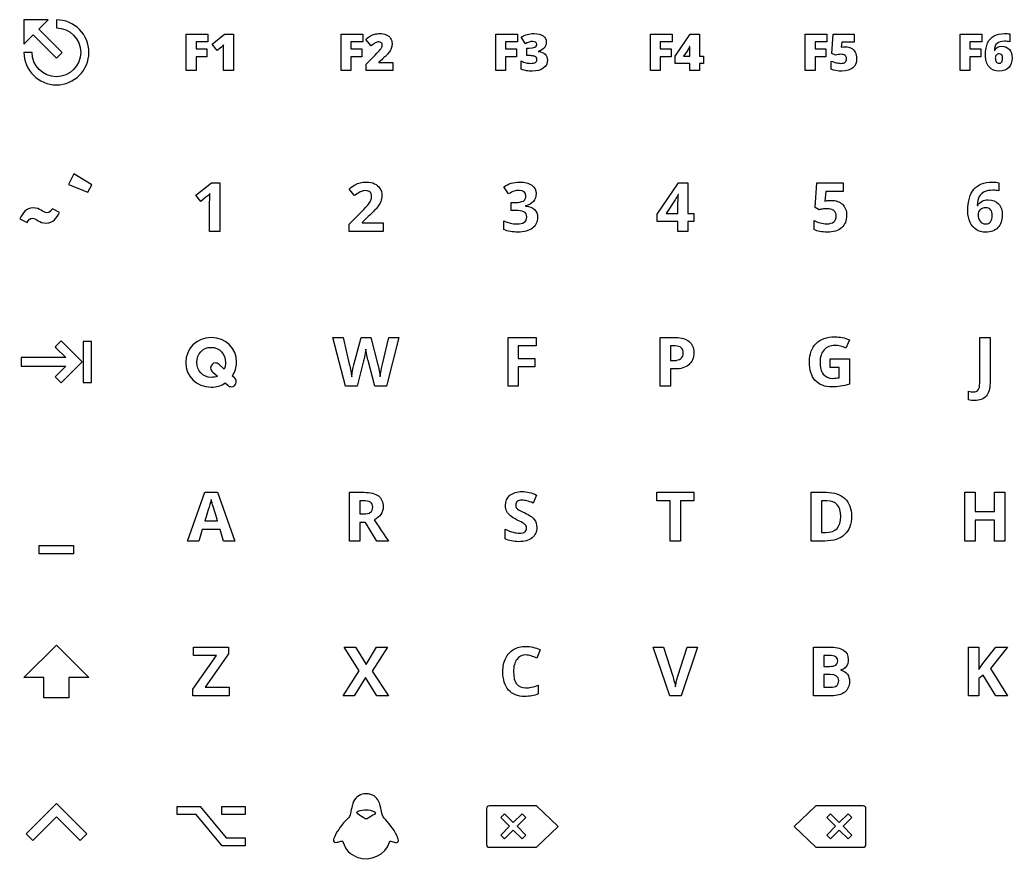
# Model space of a CAD drawing. Extents: x 5 to 280, y 5 to 108.
# Drawn here: x 4.6 to 126.8, y 4.7 to 108.3 of the extents above; entities that cross this region are included whole.
import ezdxf

# ---------------------------------------------------------------- set-up
doc = ezdxf.new("R2010")
doc.units = 0
doc.layers.add('Legends', color=7, linetype='CONTINUOUS')

msp = doc.modelspace()

# ---------------------------------------------------------------- linework, layer by layer
at = {"layer": 'Legends', "color": 7}
for points in [[(6.95351, 107.20351), (8.099999, 108.349999), (5.099999, 108.349999), (5.099999, 105.349999), (6.246488, 106.496488), (9.099999, 103.642888), (9.807111, 104.349999)], [(9.099999, 108.349999)], [(26.287823, 102.1), (25.09049, 102.1), (25.09049, 106.6), (27.749861, 106.6), (27.749861, 105.624282), (26.287823, 105.624282), (26.287823, 104.765527), (27.635976, 104.765527), (27.635976, 103.789809), (26.287823, 103.789809)], [(45.337825, 102.1), (44.140492, 102.1), (44.140492, 106.6), (46.799863, 106.6), (46.799863, 105.624282), (45.337825, 105.624282), (45.337825, 104.765527), (46.685978, 104.765527), (46.685978, 103.789809), (45.337825, 103.789809)], [(64.387825, 102.100001), (63.190492, 102.100001), (63.190492, 106.600002), (65.849863, 106.600002), (65.849863, 105.624284), (64.387825, 105.624284), (64.387825, 104.765528), (65.735978, 104.765528), (65.735978, 103.78981), (64.387825, 103.78981)], [(83.437822, 102.100001), (82.240489, 102.100001), (82.240489, 106.600002), (84.89986, 106.600002), (84.89986, 105.624284), (83.437822, 105.624284), (83.437822, 104.765528), (84.785975, 104.765528), (84.785975, 103.78981), (83.437822, 103.78981)], [(88.750407, 102.971068), (88.254853, 102.971068), (88.254853, 102.100001), (87.054443, 102.100001), (87.054443, 102.971068), (85.259983, 102.971068), (85.259983, 103.863681), (87.131392, 106.600002), (88.254853, 106.600002), (88.254853, 103.879071), (88.750407, 103.879071)], [(102.487825, 102.1), (101.290492, 102.1), (101.290492, 106.6), (103.949863, 106.6), (103.949863, 105.624282), (102.487825, 105.624282), (102.487825, 104.765527), (103.835978, 104.765527), (103.835978, 103.789809), (102.487825, 103.789809)], [(121.537825, 102.1), (120.340492, 102.1), (120.340492, 106.6), (122.999863, 106.6), (122.999863, 105.624282), (121.537825, 105.624282), (121.537825, 104.765527), (122.885978, 104.765527), (122.885978, 103.789809), (121.537825, 103.789809)], [(69.404924, 105.624284)], [(106.246035, 105.048705)], [(123.467719, 104.002189)], [(125.135978, 103.001847)], [(11.257961, 89.382853), (10.593821, 88.09364), (12.976911, 87.156031), (13.445716, 88.025273)], [(87.569491, 83.5435), (86.847193, 83.5435), (86.847193, 82.299998), (85.607795, 82.299998), (85.607795, 83.5435), (83.04692, 83.5435), (83.04692, 84.425853), (85.677563, 88.299998), (86.847193, 88.299998), (86.847193, 84.528452), (87.569491, 84.528452)], [(68.15014, 86.958001)], [(104.47312, 86.133103)], [(121.29877, 84.848562)], [(7.8506, 83.327459)], [(123.465664, 83.231599)], [(9.7, 68.826172), (8.959766, 68.085938), (9.047657, 67.998048), (10.266406, 66.775392), (4.774219, 66.775392), (4.774219, 65.72461), (10.266406, 65.72461), (8.959766, 64.417969), (9.7, 63.673828), (12.276172, 66.25)], [(12.375781, 68.775392), (12.375781, 63.72461), (12.500781, 63.72461), (13.424609, 63.72461), (13.424609, 68.775392)], [(65.950408, 63.25), (64.698698, 63.25), (64.698698, 69.25), (68.137822, 69.25), (68.137822, 68.207592), (65.950408, 68.207592), (65.950408, 66.660397), (67.985976, 66.660397), (67.985976, 65.622093), (65.950408, 65.622093)], [(87.557182, 67.378594)], [(28.31974, 65.023442)], [(28.143236, 63.149144)], [(122.131875, 61.485298)], [(29.68078, 44.200003), (29.24576, 45.628184), (27.058346, 45.628184), (26.623325, 44.200003), (25.2526, 44.200003), (27.370247, 50.224627), (28.92565, 50.224627), (31.051505, 44.200003)], [(85.932011, 44.200003), (84.659782, 44.200003), (84.659782, 49.141179), (83.030507, 49.141179), (83.030507, 50.200003), (87.561286, 50.200003), (87.561286, 49.141179), (85.932011, 49.141179)], [(125.854173, 44.200003), (124.586047, 44.200003), (124.586047, 46.789606), (122.20985, 46.789606), (122.20985, 44.200003), (120.937621, 44.200003), (120.937621, 50.200003), (122.20985, 50.200003), (122.20985, 47.84843), (124.586047, 47.84843), (124.586047, 50.200003), (125.854173, 50.200003)], [(105.650958, 47.224627)], [(106.972435, 47.257459)], [(68.232214, 45.866211)], [(11.217648, 42.644597), (6.982353, 42.644597), (6.982353, 43.654173), (11.217648, 43.654173)], [(10.630614, 24.90293), (7.569385, 24.90293), (7.569385, 27.397075), (5.1, 27.397075), (9.1, 31.397075), (13.1, 27.397075), (10.630614, 27.397075)], [(30.378454, 25.149995), (25.913338, 25.149995), (25.913338, 25.974893), (28.790218, 30.099379), (25.991313, 30.099379), (25.991313, 31.149995), (30.300478, 31.149995), (30.300478, 30.329201), (27.427702, 26.200611), (30.378454, 26.200611)], [(49.998901, 25.149995), (48.546097, 25.149995), (47.150748, 27.419489), (45.755399, 25.149995), (44.392882, 25.149995), (46.383306, 28.244386), (44.520105, 31.149995), (45.923662, 31.149995), (47.216412, 28.991308), (48.484537, 31.149995), (49.855262, 31.149995), (47.971541, 28.174619)], [(126.190698, 25.149997), (124.746102, 25.149997), (123.174283, 27.678041), (122.636663, 27.292268), (122.636663, 25.149997), (121.364433, 25.149997), (121.364433, 31.149997), (122.636663, 31.149997), (122.636663, 28.404443), (123.137347, 29.110325), (124.762518, 31.149997), (126.174282, 31.149997), (124.081259, 28.49473)], [(66.877905, 30.177357)], [(9.100391, 11.90612), (5.366016, 8.1737), (6.192188, 7.35144), (9.100391, 10.25964), (12.006641, 7.35144), (12.832812, 8.1737), (12.744922, 8.2616)], [(23.947535, 11.51724), (26.812104, 11.51724), (29.976262, 7.66771), (32.352459, 7.66771), (32.352459, 6.68276), (29.48789, 6.68276), (26.323732, 10.53228), (23.947535, 10.53228)], [(29.479682, 11.51724), (32.352459, 11.51724), (32.352459, 10.53228), (29.479682, 10.53228)], [(47.467151, 10.08355)], [(63.790188, 8.00783), (64.86882, 9.086462), (63.790188, 10.15809), (64.259463, 10.641373), (65.338095, 9.555737), (66.416727, 10.641373), (66.886002, 10.15809), (65.80737, 9.086462), (66.886002, 8.00783), (66.416727, 7.538555), (65.338095, 8.617187), (64.259463, 7.538555)], [(103.920364, 8.007835), (104.998996, 9.086467), (103.920364, 10.158095), (104.389639, 10.641378), (105.468271, 9.555742), (106.546903, 10.641378), (107.016178, 10.158095), (105.937546, 9.086467), (107.016178, 8.007835), (106.546903, 7.53856), (105.468271, 8.617192), (104.389639, 7.53856)], [(62.396372, 6.515956)]]:
    msp.add_lwpolyline(points, close=True, dxfattribs=at)
for points in [[(9.099999, 108.349999), (9.099999, 107.349999)], [(29.402736, 104.987141), (28.89179, 104.565458), (28.260805, 105.341108), (29.805948, 106.6), (30.901708, 106.6), (30.901708, 102.1)], [(105.014842, 104.002187), (104.568536, 104.223803), (104.737825, 106.6), (107.304856, 106.6), (107.304856, 105.587346), (105.772024, 105.587346), (105.716624, 104.993297)], [(126.465663, 106.612312), (126.465663, 105.661218)], [(47.858684, 105.162586), (47.190766, 105.944391)], [(66.828659, 105.396513), (66.323871, 106.209099)], [(87.082113, 105.064092), (87.048253, 105.064092)], [(6.099999, 104.349999), (5.099999, 104.349999)], [(30.901708, 102.1), (29.667439, 102.1), (29.667439, 104.482353)], [(50.505745, 102.1), (47.240014, 102.1), (47.240014, 102.900274), (48.33885, 104.011423)], [(67.293431, 103.946786), (67.016415, 103.946786), (67.016415, 104.860946), (67.299589, 104.860946)], [(68.410738, 104.470043), (68.410738, 104.451575)], [(86.811249, 104.620864), (86.312617, 103.879071), (87.054443, 103.879071)], [(87.054443, 103.879071), (87.054443, 104.402327)], [(124.563474, 104.577771), (124.600414, 104.577771)], [(48.803625, 103.1342), (48.803625, 103.10342), (50.505745, 103.10342), (50.505745, 102.1)], [(66.317715, 102.281597), (66.317715, 103.291173)], [(104.491587, 102.281601), (104.491587, 103.278865)], [(27.55082, 86.551708), (26.861353, 85.997672), (26.249862, 86.76101), (28.182831, 88.299998), (29.225238, 88.299998), (29.225238, 82.299998)], [(102.987484, 84.971681), (102.482696, 85.242542), (102.708414, 88.299998), (105.96286, 88.299998), (105.96286, 87.224759), (103.820589, 87.224759), (103.709782, 86.04692), (103.853421, 86.075648)], [(125.111355, 88.308205), (125.111355, 87.294525)], [(29.225238, 82.299998), (27.957112, 82.299998), (27.957112, 85.771954), (27.969424, 86.342406), (27.989944, 86.966209)], [(45.81286, 86.711763), (45.123394, 87.528452)], [(64.768472, 86.921065), (64.181604, 87.79521)], [(85.661147, 86.847194), (85.628315, 86.847194)], [(65.552329, 84.897809), (65.096789, 84.897809), (65.096789, 85.870449), (65.560537, 85.870449)], [(85.263062, 86.190559), (84.163199, 84.528452), (85.607795, 84.528452)], [(85.607795, 84.528452), (85.607795, 85.546236)], [(9.48165, 84.645972), (8.602641, 85.085477)], [(49.334063, 82.299998), (45.139809, 82.299998), (45.139809, 83.182351), (46.645965, 84.704923)], [(66.853287, 85.460053), (66.853287, 85.435429)], [(122.464296, 85.501092), (122.517648, 85.501092)], [(4.598268, 83.874398), (5.487043, 83.425127)], [(47.491382, 84.150887), (46.719837, 83.424485), (46.719837, 83.367035), (49.334063, 83.367035), (49.334063, 82.299998)], [(64.173397, 82.542132), (64.173397, 83.621476)], [(102.363681, 82.542132), (102.363681, 83.637892)], [(46.920934, 66.393639), (46.112453, 63.25), (44.667856, 63.25), (43.137077, 69.25), (44.388786, 69.25), (45.156228, 65.975034)], [(45.72668, 65.888851), (46.600825, 69.25), (47.803287, 69.25), (48.677432, 65.888851)], [(49.247883, 65.975034), (50.011221, 69.25), (51.262931, 69.25), (49.736255, 63.25)], [(85.230233, 65.384066), (84.684406, 65.384066), (84.684406, 63.250003), (83.412176, 63.250003), (83.412176, 69.250003), (85.328729, 69.250003)], [(106.709782, 68.966824), (106.287073, 67.94904)], [(122.759782, 63.62757), (122.759782, 69.250003), (124.032011, 69.250003), (124.032011, 63.635776)], [(85.263065, 68.207595), (84.684406, 68.207595), (84.684406, 66.426474)], [(25.02501, 66.191727), (25.02501, 66.174917)], [(26.378202, 66.191727), (26.378202, 66.208537)], [(29.92508, 66.191727), (29.92508, 66.174917)], [(31.278273, 66.191727), (31.278273, 66.208537)], [(49.736255, 63.25), (48.287555, 63.25), (47.47497, 66.401847)], [(84.684406, 66.426474), (85.10301, 66.426474)], [(104.337689, 66.61936), (106.71799, 66.61936), (106.71799, 63.508553)], [(105.474488, 64.308823), (105.474488, 65.560533), (104.337689, 65.560533), (104.337689, 66.61936)], [(28.31974, 65.023442), (28.933299, 64.502337)], [(29.765387, 65.368044), (29.118207, 65.947984)], [(29.891461, 63.65344), (30.210848, 63.367672)], [(31.009315, 64.292214), (30.757168, 64.502337)], [(121.380849, 61.575588), (121.380849, 62.634411)], [(46.453082, 46.502326), (46.453082, 44.2), (45.180852, 44.2), (45.180852, 50.2), (46.929142, 50.2)], [(103.693366, 44.200003), (101.994324, 44.200003), (101.994324, 50.200003), (103.878045, 50.200003)], [(46.838855, 49.157592), (46.453082, 49.157592), (46.453082, 47.536525)], [(68.203486, 49.863475), (67.793089, 48.874419)], [(103.943708, 49.157595), (103.266554, 49.157595), (103.266554, 45.250618), (103.812381, 45.250618)], [(27.378455, 46.695215), (28.942066, 46.695215)], [(46.453082, 47.536525), (46.863479, 47.536525)], [(49.974285, 44.2), (48.562521, 44.2), (47.130236, 46.502326), (46.453082, 46.502326)], [(64.321133, 44.47907), (64.321133, 45.661013)], [(68.634402, 30.813472), (68.224006, 29.779272)], [(86.744597, 31.149997), (88.029139, 31.149997), (85.989467, 25.149997), (84.602326, 25.149997), (82.566759, 31.149997), (83.8513, 31.149997), (84.979891, 27.579546)], [(85.607798, 27.579546), (86.744597, 31.149997)], [(102.281601, 31.149997), (104.148906, 31.149997)], [(104.526471, 25.149997), (102.281601, 25.149997), (102.281601, 31.149997)], [(104.222778, 30.107589), (103.553831, 30.107589), (103.553831, 28.7738)], [(103.553831, 28.7738), (104.292545, 28.7738)], [(105.655062, 28.334676), (105.655062, 28.293636)], [(103.553831, 27.764224), (103.553831, 26.200613), (104.382833, 26.200613)], [(104.341793, 27.764224), (103.553831, 27.764224)], [(68.408684, 26.442747), (68.408684, 25.375716)], [(62.046166, 11.243726), (62.046166, 6.866161)], [(62.396372, 6.515956), (68.209778, 6.515956), (70.871337, 9.06545), (68.209778, 11.593931), (62.396372, 11.593931)], [(108.409995, 11.593936), (102.596589, 11.593936), (99.935029, 9.065455), (102.596589, 6.515961)], [(108.7602, 6.866166), (108.7602, 11.243731)], [(102.596589, 6.515961), (108.409995, 6.515961)]]:
    msp.add_lwpolyline(points, dxfattribs=at)
for points in [[(13.099999, 104.349999), (13.099999, 106.559154), (11.309155, 108.349999), (9.099999, 108.349999)], [(9.099999, 107.349999), (10.754222, 107.349999), (12.099999, 106.004221), (12.099999, 104.349999)], [(47.190766, 105.944391), (47.42264, 106.151642), (47.617579, 106.299385), (47.775581, 106.38762)], [(47.775581, 106.38762), (47.933584, 106.477907), (48.104925, 106.546649), (48.289603, 106.593844)], [(48.289603, 106.593844), (48.476334, 106.64104), (48.685636, 106.664638), (48.91751, 106.664638)], [(48.91751, 106.664638), (49.208892, 106.664638), (49.468468, 106.613338), (49.696238, 106.510739)], [(49.696238, 106.510739), (49.92606, 106.40814), (50.103557, 106.261423), (50.228727, 106.070588)], [(66.323871, 106.209099), (66.561901, 106.373258), (66.805061, 106.490221), (67.053351, 106.559988)], [(67.053351, 106.559988), (67.303693, 106.629756), (67.589945, 106.664639), (67.912106, 106.664639)], [(67.912106, 106.664639), (68.377907, 106.664639), (68.74316, 106.5723), (69.007866, 106.387621)], [(69.007866, 106.387621), (69.272572, 106.202943), (69.404924, 105.948497), (69.404924, 105.624284)], [(123.735499, 105.525787), (123.916074, 105.915664), (124.18078, 106.202941), (124.529617, 106.38762)], [(124.529617, 106.38762), (124.880506, 106.572298), (125.312448, 106.664638), (125.825444, 106.664638)], [(125.825444, 106.664638), (126.008071, 106.664638), (126.221477, 106.647196), (126.465663, 106.612312)], [(29.685909, 105.276471), (29.609986, 105.184132), (29.515595, 105.087688), (29.402736, 104.987141)], [(29.667439, 104.482353), (29.667439, 104.771683), (29.673596, 105.036389), (29.685909, 105.276471)], [(48.348082, 105.519631), (48.204444, 105.439604), (48.041311, 105.320588), (47.858684, 105.162586)], [(48.778999, 105.64275), (48.637413, 105.64275), (48.493774, 105.60171), (48.348082, 105.519631)], [(49.099108, 105.541177), (49.023185, 105.608892), (48.916482, 105.64275), (48.778999, 105.64275)], [(49.212994, 105.264159), (49.212994, 105.381122), (49.175032, 105.473461), (49.099108, 105.541177)], [(49.154514, 104.993297), (49.193501, 105.07948), (49.212994, 105.169768), (49.212994, 105.264159)], [(50.228727, 106.070588), (50.355951, 105.881806), (50.419562, 105.669426), (50.419562, 105.433448)], [(50.419562, 105.433448), (50.419562, 105.256977), (50.396989, 105.093844), (50.351842, 104.944049)], [(67.721272, 105.685843), (67.433994, 105.685843), (67.136457, 105.5894), (66.828659, 105.396513)], [(67.299589, 104.860946), (67.917237, 104.860946), (68.22606, 105.018948), (68.22606, 105.334954)], [(68.087551, 105.59966), (67.997264, 105.657115), (67.875171, 105.685843), (67.721272, 105.685843)], [(68.22606, 105.334954), (68.22606, 105.453969), (68.179891, 105.542204), (68.087551, 105.59966)], [(69.404924, 105.624284), (69.404924, 105.345214), (69.319767, 105.105132), (69.149452, 104.904037)], [(87.048253, 105.064092), (86.978485, 104.906089), (86.899484, 104.758347), (86.811249, 104.620864)], [(87.063643, 104.799386), (87.07185, 104.967649), (87.078007, 105.055884), (87.082113, 105.064092)], [(123.467715, 104.002189), (123.467715, 104.630096), (123.556977, 105.137962), (123.735499, 105.525787)], [(124.88974, 105.451916), (124.690698, 105.273393), (124.581942, 104.982012), (124.563474, 104.577771)], [(124.600414, 104.577771), (124.785093, 104.926608), (125.081605, 105.101027), (125.489949, 105.101027)], [(125.797742, 105.7197), (125.39145, 105.7197), (125.088782, 105.630438), (124.88974, 105.451916)], [(125.489949, 105.101027), (125.890086, 105.101027), (126.199936, 104.971752), (126.419498, 104.713202)], [(126.465663, 105.661218), (126.260465, 105.700206), (126.037825, 105.7197), (125.797742, 105.7197)], [(5.099999, 104.349999), (5.099999, 102.140843), (6.890844, 100.349999), (9.099999, 100.349999)], [(9.099999, 101.349999), (7.445777, 101.349999), (6.099999, 102.695776), (6.099999, 104.349999)], [(12.099999, 104.349999), (12.099999, 102.695776), (10.754222, 101.349999), (9.099999, 101.349999)], [(9.099999, 100.349999), (11.309155, 100.349999), (13.099999, 102.140843), (13.099999, 104.349999)], [(48.33885, 104.011423), (48.652804, 104.33974), (48.858003, 104.563406), (48.954446, 104.682422)], [(49.779343, 104.045281), (49.627497, 103.885226), (49.302257, 103.581532), (48.803625, 103.1342)], [(48.954446, 104.682422), (49.050889, 104.803489), (49.117578, 104.907114), (49.154514, 104.993297)], [(50.1487, 104.500821), (50.056361, 104.357182), (49.933242, 104.205335), (49.779343, 104.045281)], [(50.351842, 104.944049), (50.308754, 104.794255), (50.24104, 104.646512), (50.1487, 104.500821)], [(67.847467, 103.89446), (67.705881, 103.929344), (67.521202, 103.946786), (67.293431, 103.946786)], [(68.155264, 103.743639), (68.091651, 103.811355), (67.989052, 103.861628), (67.847467, 103.89446)], [(69.149452, 104.904037), (68.979138, 104.704995), (68.7329, 104.56033), (68.410738, 104.470043)], [(68.410738, 104.451575), (69.161764, 104.357184), (69.537277, 104.00219), (69.537277, 103.386595)], [(87.054443, 104.402327), (87.054443, 104.500823), (87.05751, 104.633176), (87.063643, 104.799386)], [(105.633515, 104.109916), (105.442681, 104.109916), (105.236457, 104.074006), (105.014842, 104.002187)], [(106.193707, 103.965251), (106.070588, 104.061695), (105.883857, 104.109916), (105.633515, 104.109916)], [(105.716624, 104.993297), (105.876679, 105.024077), (105.990564, 105.040493), (106.058279, 105.042545)], [(106.058279, 105.042545), (106.125995, 105.046652), (106.18858, 105.048705), (106.246035, 105.048705)], [(106.378385, 103.562037), (106.378385, 103.734403), (106.316826, 103.868808), (106.193707, 103.965251)], [(106.246032, 105.048701), (106.504582, 105.048701), (106.737483, 104.988167), (106.944733, 104.8671)], [(106.944733, 104.8671), (107.154035, 104.748085), (107.316142, 104.578796), (107.431053, 104.359234)], [(107.431053, 104.359234), (107.548017, 104.139672), (107.606498, 103.886252), (107.606498, 103.598974)], [(123.917103, 102.555541), (123.617514, 102.900275), (123.467719, 103.382491), (123.467719, 104.002189)], [(124.806634, 104.020657), (124.720451, 103.926266), (124.677359, 103.811355), (124.677359, 103.675924)], [(125.14829, 104.162244), (125.008755, 104.162244), (124.89487, 104.115048), (124.806634, 104.020657)], [(125.57305, 103.614364), (125.57305, 103.979617), (125.431464, 104.162244), (125.14829, 104.162244)], [(126.419498, 104.713202), (126.641112, 104.456704), (126.751919, 104.098633), (126.751919, 103.638988)], [(66.317715, 103.291173), (66.514706, 103.190626), (66.714774, 103.115729), (66.91792, 103.066481)], [(66.91792, 103.066481), (67.123119, 103.019288), (67.311902, 102.995691), (67.484268, 102.995691)], [(67.484268, 102.995691), (67.751026, 102.995691), (67.944939, 103.032627), (68.066005, 103.106498)], [(68.066005, 103.106498), (68.189125, 103.182422), (68.250684, 103.300411), (68.250684, 103.460466)], [(68.250684, 103.460466), (68.250684, 103.583585), (68.218878, 103.677976), (68.155264, 103.743639)], [(69.537277, 103.386595), (69.537277, 102.967991), (69.371067, 102.638647), (69.038645, 102.398565)], [(104.491587, 103.278865), (104.670109, 103.196785), (104.871204, 103.12907), (105.09487, 103.075719)], [(105.09487, 103.075719), (105.320588, 103.022365), (105.514501, 102.995689), (105.676607, 102.995689)], [(105.676607, 102.995689), (105.902325, 102.995689), (106.075718, 103.042884), (106.196785, 103.137276)], [(106.196785, 103.137276), (106.317852, 103.233719), (106.378385, 103.375306), (106.378385, 103.562037)], [(107.606498, 103.598974), (107.606498, 103.096238), (107.454651, 102.710465), (107.150957, 102.441656)], [(124.677359, 103.675924), (124.677359, 103.478933), (124.719425, 103.316826), (124.803556, 103.189604)], [(124.803556, 103.189604), (124.887688, 103.064432), (124.998495, 103.001847), (125.135978, 103.001847)], [(125.135978, 103.001847), (125.265253, 103.001847), (125.369904, 103.050068), (125.449931, 103.146512)], [(125.449931, 103.146512), (125.532011, 103.245007), (125.57305, 103.400958), (125.57305, 103.614364)], [(126.751919, 103.638988), (126.751919, 103.14446), (126.612384, 102.753557), (126.333314, 102.466279)], [(66.985636, 102.090762), (66.780438, 102.125649), (66.557797, 102.189261), (66.317715, 102.281597)], [(67.659712, 102.038442), (67.417578, 102.038442), (67.192886, 102.055882), (66.985636, 102.090762)], [(69.038645, 102.398565), (68.708276, 102.158483), (68.248632, 102.038442), (67.659712, 102.038442)], [(105.77818, 102.038441), (105.252872, 102.038441), (104.824008, 102.119494), (104.491587, 102.281601)], [(107.150957, 102.441656), (106.849316, 102.172846), (106.391724, 102.038441), (105.77818, 102.038441)], [(125.163684, 102.038441), (124.63222, 102.038441), (124.216693, 102.210808), (123.917103, 102.555541)], [(126.333314, 102.466279), (126.054245, 102.181054), (125.664368, 102.038441), (125.163684, 102.038441)], [(45.123394, 87.528452), (45.418879, 87.780162), (45.663749, 87.958001), (45.858004, 88.061968)], [(45.858004, 88.061968), (46.052258, 88.165935), (46.264296, 88.245278), (46.494119, 88.299998)], [(46.494119, 88.299998), (46.723941, 88.357453), (46.981123, 88.386181), (47.265664, 88.386181)], [(47.265664, 88.386181), (47.640494, 88.386181), (47.971547, 88.317782), (48.258824, 88.180983)], [(48.258824, 88.180983), (48.546102, 88.044184), (48.769085, 87.852665), (48.927771, 87.606427)], [(64.181604, 87.79521), (64.7288, 88.189191), (65.381331, 88.386181), (66.139197, 88.386181)], [(66.139197, 88.386181), (66.760264, 88.386181), (67.250004, 88.260326), (67.608417, 88.008616)], [(67.608417, 88.008616), (67.969566, 87.756906), (68.15014, 87.406701), (68.15014, 86.958001)], [(122.049796, 87.499724), (122.553216, 88.079752), (123.30561, 88.369765), (124.306977, 88.369765)], [(124.306977, 88.369765), (124.648975, 88.369765), (124.917101, 88.349245), (125.111355, 88.308205)], [(27.989944, 86.966209), (27.779274, 86.755538), (27.632899, 86.617371), (27.55082, 86.551708)], [(46.498225, 87.167303), (46.279345, 87.0606), (46.05089, 86.908753), (45.81286, 86.711763)], [(47.17538, 87.327358), (46.942822, 87.327358), (46.717104, 87.274006), (46.498225, 87.167303)], [(47.704792, 87.150887), (47.573465, 87.268534), (47.396994, 87.327358), (47.17538, 87.327358)], [(47.905886, 86.613267), (47.905886, 86.854034), (47.838855, 87.03324), (47.704792, 87.150887)], [(48.927771, 87.606427), (49.086458, 87.360189), (49.165801, 87.078384), (49.165801, 86.76101)], [(49.165801, 86.76101), (49.165801, 86.484676), (49.116554, 86.224759), (49.018058, 85.981257)], [(65.445626, 87.261694), (65.243164, 87.196031), (65.017446, 87.082488), (64.768472, 86.921065)], [(66.048909, 87.360189), (65.851919, 87.360189), (65.650825, 87.327358), (65.445626, 87.261694)], [(66.902534, 86.678931), (66.902534, 87.133103), (66.617993, 87.360189), (66.048909, 87.360189)], [(68.15014, 86.958001), (68.15014, 86.583172), (68.036597, 86.26443), (67.809511, 86.001776)], [(85.628315, 86.847194), (85.527084, 86.622843), (85.405333, 86.403965), (85.263062, 86.190559)], [(85.628315, 86.28495), (85.641995, 86.607795), (85.652939, 86.79521), (85.661147, 86.847194)], [(121.29877, 84.848562), (121.29877, 86.035976), (121.549112, 86.919697), (122.049796, 87.499724)], [(123.322025, 87.179614), (123.048428, 87.048288), (122.843229, 86.854033), (122.70643, 86.596852)], [(124.389057, 87.376604), (123.954037, 87.376604), (123.598359, 87.310941), (123.322025, 87.179614)], [(125.111355, 87.294525), (124.867853, 87.349245), (124.627087, 87.376604), (124.389057, 87.376604)], [(46.645965, 84.704923), (47.09193, 85.161831), (47.383311, 85.477837), (47.52011, 85.652939)], [(47.52011, 85.652939), (47.656909, 85.830778), (47.755404, 85.994936), (47.815596, 86.145415)], [(47.815596, 86.145415), (47.87579, 86.295894), (47.905886, 86.451845), (47.905886, 86.613267)], [(49.018058, 85.981257), (48.922299, 85.74049), (48.77182, 85.492884), (48.566622, 85.238438)], [(65.560537, 85.870449), (66.025654, 85.870449), (66.364915, 85.930641), (66.578321, 86.051024)], [(66.578321, 86.051024), (66.794463, 86.174143), (66.902534, 86.383445), (66.902534, 86.678931)], [(67.809511, 86.001776), (67.582425, 85.739122), (67.263684, 85.558548), (66.853287, 85.460053)], [(85.607795, 85.546236), (85.607795, 85.715867), (85.614635, 85.962105), (85.628315, 86.28495)], [(103.853421, 86.075648), (104.020316, 86.113951), (104.226882, 86.133103), (104.47312, 86.133103)], [(104.47312, 86.133103), (105.053147, 86.133103), (105.51416, 85.970313), (105.856156, 85.644731)], [(105.856156, 85.644731), (106.20089, 85.31915), (106.373256, 84.873185), (106.373256, 84.306838)], [(122.70643, 86.596852), (122.569632, 86.33967), (122.48892, 85.974417), (122.464296, 85.501092)], [(122.517648, 85.501092), (122.78851, 85.966209), (123.222162, 86.198767), (123.818605, 86.198767)], [(123.818605, 86.198767), (124.354857, 86.198767), (124.77483, 86.030504), (125.078523, 85.693979)], [(125.078523, 85.693979), (125.382217, 85.357454), (125.534063, 84.892337), (125.534063, 84.29863)], [(6.229318, 85.202678), (5.379609, 85.202678), (4.920571, 84.538538), (4.598268, 83.874398)], [(7.928734, 84.616672), (7.420863, 84.616672), (7.137627, 85.202678), (6.229318, 85.202678)], [(7.8506, 83.327459), (8.700309, 83.327459), (9.159347, 83.991599), (9.48165, 84.645972)], [(8.602641, 85.085477), (8.407306, 84.851074), (8.270571, 84.616672), (7.928734, 84.616672)], [(48.566622, 85.238438), (48.36416, 84.983993), (48.005746, 84.621475), (47.491382, 84.150887)], [(66.652193, 84.721339), (66.42237, 84.838986), (66.055749, 84.897809), (65.552329, 84.897809)], [(66.996926, 84.12216), (66.996926, 84.403965), (66.882015, 84.603691), (66.652193, 84.721339)], [(66.853287, 85.435429), (67.337555, 85.375237), (67.704176, 85.227495), (67.95315, 84.9922)], [(67.95315, 84.9922), (68.202124, 84.759642), (68.326611, 84.445005), (68.326611, 84.048288)], [(103.414296, 85.061968), (103.239194, 85.034608), (103.096923, 85.004512), (102.987484, 84.971681)], [(103.89446, 85.107112), (103.749454, 85.107112), (103.589399, 85.092064), (103.414296, 85.061968)], [(105.096923, 84.200135), (105.096923, 84.804786), (104.696102, 85.107112), (103.89446, 85.107112)], [(106.373256, 84.306838), (106.373256, 83.636523), (106.16669, 83.120791), (105.753557, 82.759643)], [(121.565528, 83.424485), (121.387689, 83.818466), (121.29877, 84.293158), (121.29877, 84.848562)], [(122.829549, 84.975785), (122.648975, 84.80889), (122.558688, 84.614636), (122.558688, 84.393022)], [(122.558688, 84.393022), (122.558688, 84.06744), (122.643503, 83.792474), (122.813134, 83.568124)], [(123.490288, 85.226127), (123.233106, 85.226127), (123.01286, 85.142679), (122.829549, 84.975785)], [(124.101779, 84.971681), (123.967717, 85.141311), (123.763886, 85.226127), (123.490288, 85.226127)], [(124.306977, 84.282214), (124.306977, 84.574964), (124.238578, 84.804786), (124.101779, 84.971681)], [(125.534063, 84.29863), (125.534063, 83.658411), (125.353489, 83.150887), (124.99234, 82.776059)], [(5.487043, 83.425127), (5.672612, 83.679063), (5.809347, 83.923232), (6.16095, 83.923232)], [(6.16095, 83.923232), (6.659055, 83.923232), (6.942291, 83.327459), (7.8506, 83.327459)], [(64.173397, 83.621476), (64.405955, 83.503828), (64.661769, 83.408069), (64.940838, 83.334198)], [(64.940838, 83.334198), (65.219908, 83.260326), (65.496242, 83.223391), (65.76984, 83.223391)], [(65.76984, 83.223391), (66.188444, 83.223391), (66.49761, 83.294526), (66.697336, 83.436797)], [(66.697336, 83.436797), (66.897063, 83.579068), (66.996926, 83.807522), (66.996926, 84.12216)], [(68.326611, 84.048288), (68.326611, 83.470996), (68.117309, 83.020928), (67.698704, 82.698083)], [(102.363681, 83.637892), (102.579823, 83.52298), (102.831533, 83.428589), (103.118811, 83.354718)], [(103.118811, 83.354718), (103.406088, 83.283582), (103.678318, 83.248015), (103.9355, 83.248015)], [(103.9355, 83.248015), (104.709782, 83.248015), (105.096923, 83.565388), (105.096923, 84.200135)], [(122.328865, 82.525717), (122.000548, 82.730915), (121.746102, 83.030504), (121.565528, 83.424485)], [(122.813134, 83.568124), (122.9855, 83.343774), (123.20301, 83.231599), (123.465664, 83.231599)], [(123.465664, 83.231599), (123.736526, 83.231599), (123.94446, 83.321886), (124.089467, 83.502461)], [(124.089467, 83.502461), (124.234474, 83.685771), (124.306977, 83.945688), (124.306977, 84.282214)], [(65.905271, 82.217919), (65.254108, 82.217919), (64.676817, 82.32599), (64.173397, 82.542132)], [(67.698704, 82.698083), (67.2801, 82.377973), (66.682288, 82.217919), (65.905271, 82.217919)], [(103.980644, 82.217919), (103.313065, 82.217919), (102.774078, 82.32599), (102.363681, 82.542132)], [(105.753557, 82.759643), (105.340425, 82.398493), (104.749453, 82.217919), (103.980644, 82.217919)], [(123.490288, 82.217919), (123.04706, 82.217919), (122.659919, 82.320518), (122.328865, 82.525717)], [(124.99234, 82.776059), (124.631191, 82.403965), (124.130507, 82.217919), (123.490288, 82.217919)], [(28.160046, 69.234309), (26.344583, 69.234309), (25.02501, 67.864307), (25.02501, 66.191727)], [(31.278273, 66.208537), (31.278273, 67.881117), (29.97551, 69.234309), (28.160046, 69.234309)], [(85.328729, 69.250003), (86.056499, 69.250003), (86.609167, 69.092684), (86.986731, 68.778047)], [(86.986731, 68.778047), (87.367032, 68.466145), (87.557182, 67.999661), (87.557182, 67.378594)], [(101.793229, 66.258206), (101.793229, 67.226742), (102.069563, 67.981872), (102.622231, 68.523596)], [(102.622231, 68.523596), (103.177634, 69.065319), (103.946444, 69.336181), (104.92866, 69.336181)], [(104.92866, 69.336181), (105.544255, 69.336181), (106.137962, 69.213062), (106.709782, 68.966824)], [(26.378202, 66.208537), (26.378202, 67.217128), (27.101026, 68.04081), (28.143236, 68.04081)], [(28.143236, 68.04081), (29.185447, 68.04081), (29.92508, 67.200318), (29.92508, 66.191727)], [(47.1959, 67.805403), (47.179484, 67.657661), (47.138444, 67.419631), (47.072781, 67.091313)], [(47.319019, 67.095417), (47.247883, 67.448358), (47.206844, 67.68502), (47.1959, 67.805403)], [(86.026403, 67.994189), (85.864981, 68.13646), (85.610535, 68.207595), (85.263065, 68.207595)], [(85.981259, 66.656296), (86.175514, 66.812246), (86.272641, 67.037965), (86.272641, 67.33345)], [(86.272641, 67.33345), (86.272641, 67.631672), (86.190562, 67.851918), (86.026403, 67.994189)], [(87.557182, 67.378594), (87.557182, 66.732903), (87.35472, 66.239059), (86.949795, 65.897062)], [(103.598975, 67.723322), (103.267922, 67.353965), (103.102395, 66.857385), (103.102395, 66.233582)], [(104.920452, 68.277358), (104.370521, 68.277358), (103.930028, 68.092679), (103.598975, 67.723322)], [(106.287073, 67.94904), (105.849317, 68.167919), (105.393776, 68.277358), (104.920452, 68.277358)], [(25.02501, 66.174917), (25.02501, 64.502337), (26.327773, 63.149144), (28.143236, 63.149144)], [(28.160046, 64.342644), (27.117836, 64.342644), (26.378202, 65.183136), (26.378202, 66.191727)], [(28.689556, 66.124487), (28.35336, 66.124487), (28.084402, 65.847125), (28.084402, 65.510928)], [(29.118207, 65.947984), (28.983729, 66.065653), (28.86606, 66.124487), (28.689556, 66.124487)], [(29.92508, 66.174917), (29.92508, 65.880744), (29.86625, 65.603382), (29.765387, 65.368044)], [(30.757168, 64.502337), (31.08496, 64.989823), (31.278273, 65.569763), (31.278273, 66.191727)], [(45.156228, 65.975034), (45.290291, 65.370383), (45.387418, 64.846443), (45.44761, 64.403215)], [(47.072781, 67.091313), (47.007117, 66.765732), (46.956502, 66.533174), (46.920934, 66.393639)], [(47.47497, 66.401847), (47.444874, 66.514022), (47.39289, 66.745212), (47.319019, 67.095417)], [(49.083724, 65.199385), (49.143918, 65.519494), (49.198637, 65.778044), (49.247883, 65.975034)], [(85.10301, 66.426474), (85.494255, 66.426474), (85.787005, 66.503081), (85.981259, 66.656296)], [(102.50732, 63.964089), (102.031259, 64.497604), (101.793229, 65.26231), (101.793229, 66.258206)], [(103.102395, 66.233582), (103.102395, 65.582419), (103.23509, 65.084471), (103.50048, 64.739738)], [(28.084402, 65.510928), (28.084402, 65.300805), (28.185261, 65.141111), (28.31974, 65.023442)], [(45.44761, 64.403215), (45.464026, 64.559165), (45.500962, 64.799931), (45.558417, 65.125513)], [(45.558417, 65.125513), (45.618608, 65.45383), (45.674696, 65.708276), (45.72668, 65.888851)], [(48.677432, 65.888851), (48.715739, 65.738372), (48.763619, 65.50855), (48.821071, 65.199385)], [(48.821071, 65.199385), (48.878525, 64.890219), (48.9223, 64.624829), (48.952397, 64.403215)], [(48.952397, 64.403215), (48.979757, 64.616621), (49.023533, 64.882011), (49.083724, 65.199385)], [(86.949795, 65.897062), (86.547607, 65.555064), (85.974419, 65.384066), (85.230233, 65.384066)], [(28.143236, 63.149144), (28.79882, 63.149144), (29.39557, 63.334053), (29.891461, 63.65344)], [(28.933299, 64.502337), (28.706366, 64.393073), (28.445814, 64.342644), (28.160046, 64.342644)], [(30.639499, 63.191169), (30.975696, 63.191169), (31.244653, 63.468531), (31.244653, 63.804728)], [(31.244653, 63.804728), (31.244653, 64.014852), (31.143794, 64.174545), (31.009315, 64.292214)], [(104.583927, 63.167919), (103.678318, 63.167919), (102.986116, 63.433309), (102.50732, 63.964089)], [(103.50048, 64.739738), (103.768606, 64.397741), (104.157114, 64.226743), (104.666006, 64.226743)], [(104.666006, 64.226743), (104.931396, 64.226743), (105.20089, 64.254103), (105.474488, 64.308823)], [(122.579207, 62.814985), (122.69959, 62.987351), (122.759782, 63.258213), (122.759782, 63.62757)], [(124.032011, 63.635776), (124.032011, 62.935366), (123.871957, 62.40185), (123.551848, 62.035229)], [(30.210848, 63.367672), (30.311707, 63.266813), (30.462995, 63.191169), (30.639499, 63.191169)], [(105.626334, 63.245899), (105.287073, 63.193912), (104.939604, 63.167919), (104.583927, 63.167919)], [(106.71799, 63.508553), (106.332217, 63.382698), (105.968332, 63.295147), (105.626334, 63.245899)], [(121.380849, 62.634411), (121.599727, 62.579691), (121.799454, 62.552331), (121.980028, 62.552331)], [(121.980028, 62.552331), (122.259098, 62.552331), (122.458824, 62.639882), (122.579207, 62.814985)], [(122.131875, 61.485298), (121.844597, 61.485298), (121.594255, 61.515394), (121.380849, 61.575588)], [(123.551848, 62.035229), (123.231738, 61.668608), (122.758414, 61.485298), (122.131875, 61.485298)], [(46.929142, 50.2), (47.744464, 50.2), (48.347747, 50.050889), (48.738991, 49.752667)], [(64.92852, 49.830643), (65.28967, 50.134336), (65.787618, 50.286183), (66.422364, 50.286183)], [(66.422364, 50.286183), (66.734266, 50.286183), (67.031119, 50.249247), (67.312925, 50.175376)], [(67.312925, 50.175376), (67.597467, 50.101505), (67.894321, 49.997537), (68.203486, 49.863475)], [(103.878045, 50.200003), (104.857525, 50.200003), (105.618127, 49.941453), (106.15985, 49.424353)], [(28.154105, 49.293026), (28.063818, 48.942821), (27.805268, 48.076884), (27.378455, 46.695215)], [(28.260808, 48.890837), (28.21156, 49.060468), (28.175993, 49.194531), (28.154105, 49.293026)], [(28.942066, 46.695215), (28.539878, 47.989333), (28.312792, 48.721207), (28.260808, 48.890837)], [(47.745831, 48.977018), (47.551577, 49.097401), (47.249251, 49.157592), (46.838855, 49.157592)], [(48.041317, 48.369631), (48.041317, 48.654172), (47.942822, 48.856635), (47.745831, 48.977018)], [(48.738991, 49.752667), (49.130236, 49.457182), (49.325858, 49.007113), (49.325858, 48.402462)], [(64.390901, 48.578933), (64.390901, 49.109713), (64.570107, 49.526949), (64.92852, 49.830643)], [(65.827289, 49.059097), (65.698698, 48.946922), (65.634403, 48.800547), (65.634403, 48.619973)], [(66.381325, 49.22736), (66.140559, 49.22736), (65.95588, 49.171272), (65.827289, 49.059097)], [(66.99692, 49.149384), (66.788986, 49.201368), (66.583787, 49.22736), (66.381325, 49.22736)], [(67.793089, 48.874419), (67.47298, 49.005745), (67.20759, 49.097401), (66.99692, 49.149384)], [(105.650958, 47.224627), (105.650958, 48.513272), (105.081875, 49.157595), (103.943708, 49.157595)], [(106.15985, 49.424353), (106.701574, 48.907253), (106.972435, 48.184955), (106.972435, 47.257459)], [(46.863479, 47.536525), (47.265667, 47.536525), (47.562521, 47.603557), (47.754039, 47.73762)], [(47.754039, 47.73762), (47.945558, 47.871683), (48.041317, 48.082353), (48.041317, 48.369631)], [(49.325858, 48.402462), (49.325858, 48.049521), (49.228731, 47.734884), (49.034477, 47.45855)], [(64.555059, 47.840219), (64.44562, 48.050889), (64.390901, 48.297127), (64.390901, 48.578933)], [(64.994184, 47.286183), (64.810873, 47.44487), (64.664499, 47.629549), (64.555059, 47.840219)], [(65.634403, 48.619973), (65.634403, 48.507797), (65.660394, 48.409302), (65.712378, 48.324487)], [(65.712378, 48.324487), (65.764361, 48.242408), (65.84644, 48.161696), (65.958616, 48.082353)], [(65.958616, 48.082353), (66.073527, 48.005746), (66.343021, 47.866211), (66.767097, 47.663748)], [(66.767097, 47.663748), (67.327973, 47.395622), (67.712378, 47.126129), (67.920312, 46.855267)], [(49.034477, 47.45855), (48.840223, 47.184952), (48.565257, 46.970178), (48.209579, 46.814227)], [(48.209579, 46.814227), (49.112453, 45.46539), (49.700688, 44.593981), (49.974285, 44.2)], [(65.819081, 46.789603), (65.45246, 46.96197), (65.177495, 47.127497), (64.994184, 47.286183)], [(66.594731, 46.383311), (66.468876, 46.468126), (66.210326, 46.603557), (65.819081, 46.789603)], [(67.920312, 46.855267), (68.128247, 46.587141), (68.232214, 46.257455), (68.232214, 45.866211)], [(103.812381, 45.250618), (105.038099, 45.250618), (105.650958, 45.908621), (105.650958, 47.224627)], [(106.972435, 47.257459), (106.972435, 46.269771), (106.69063, 45.513273), (106.127018, 44.987965)], [(64.321133, 45.661013), (64.726058, 45.480438), (65.068055, 45.353215), (65.347125, 45.279344)], [(65.347125, 45.279344), (65.628931, 45.205472), (65.886113, 45.168537), (66.118671, 45.168537)], [(66.118671, 45.168537), (66.397741, 45.168537), (66.611147, 45.221888), (66.758889, 45.328591)], [(66.886108, 46.116553), (66.820448, 46.209576), (66.723322, 46.298495), (66.594731, 46.383311)], [(66.758889, 45.328591), (66.909369, 45.435294), (66.984608, 45.593981), (66.984608, 45.804651)], [(66.984608, 45.804651), (66.984608, 45.922298), (66.951775, 46.026265), (66.886108, 46.116553)], [(68.232214, 45.866211), (68.232214, 45.324487), (68.036592, 44.897675), (67.645346, 44.585773)], [(66.020176, 44.117921), (65.379957, 44.117921), (64.813609, 44.238304), (64.321133, 44.47907)], [(67.645346, 44.585773), (67.256838, 44.273871), (66.715114, 44.117921), (66.020176, 44.117921)], [(106.127018, 44.987965), (105.566143, 44.462657), (104.754926, 44.200003), (103.693366, 44.200003)], [(64.403213, 29.779272), (64.630299, 30.24986), (64.95588, 30.609641), (65.379957, 30.858615)], [(65.379957, 30.858615), (65.806769, 31.110325), (66.306086, 31.23618), (66.877905, 31.23618)], [(66.877905, 31.23618), (67.460668, 31.23618), (68.046167, 31.095277), (68.634402, 30.813472)], [(104.148906, 31.149997), (104.999796, 31.149997), (105.616759, 31.028246), (105.999795, 30.784744)], [(105.999795, 30.784744), (106.385569, 30.543978), (106.578455, 30.159573), (106.578455, 29.631529)], [(64.062583, 28.141789), (64.062583, 28.765592), (64.176127, 29.31142), (64.403213, 29.779272)], [(65.76573, 29.635633), (65.503076, 29.27722), (65.371749, 28.776536), (65.371749, 28.133581)], [(66.877905, 30.177357), (66.399109, 30.177357), (66.028384, 29.996782), (65.76573, 29.635633)], [(67.546851, 30.058342), (67.319765, 30.137685), (67.096783, 30.177357), (66.877905, 30.177357)], [(68.224006, 29.779272), (67.999656, 29.885975), (67.773937, 29.978998), (67.546851, 30.058342)], [(105.018947, 29.955742), (104.852053, 30.056974), (104.586663, 30.107589), (104.222778, 30.107589)], [(105.273393, 29.463266), (105.273393, 29.693089), (105.188578, 29.857247), (105.018947, 29.955742)], [(105.039467, 28.933855), (105.195418, 29.040558), (105.273393, 29.217028), (105.273393, 29.463266)], [(106.578455, 29.631529), (106.578455, 29.273116), (106.49364, 28.978998), (106.324009, 28.749176)], [(64.756154, 25.859984), (64.293774, 26.390763), (64.062583, 27.151365), (64.062583, 28.141789)], [(65.371749, 28.133581), (65.371749, 26.795688), (65.873801, 26.126742), (66.877905, 26.126742)], [(104.292545, 28.7738), (104.637279, 28.7738), (104.886253, 28.827152), (105.039467, 28.933855)], [(106.324009, 28.749176), (106.157115, 28.519354), (105.934132, 28.381187), (105.655062, 28.334676)], [(105.655062, 28.293636), (106.035363, 28.20882), (106.308961, 28.050133), (106.475855, 27.817575)], [(84.979891, 27.579546), (85.042819, 27.368875), (85.107114, 27.122637), (85.172778, 26.840832)], [(85.300001, 26.258068), (85.330097, 26.509778), (85.432696, 26.95027), (85.607798, 27.579546)], [(105.408824, 27.017302), (105.408824, 27.51525), (105.053147, 27.764224), (104.341793, 27.764224)], [(105.158482, 26.401707), (105.325377, 26.53577), (105.408824, 26.740968), (105.408824, 27.017302)], [(106.730301, 26.890078), (106.730301, 26.342883), (106.531943, 25.916071), (106.135226, 25.609641)], [(106.475855, 27.817575), (106.645486, 27.585017), (106.730301, 27.275852), (106.730301, 26.890078)], [(66.758889, 25.067918), (65.886113, 25.067918), (65.218534, 25.33194), (64.756154, 25.859984)], [(66.877905, 26.126742), (67.299245, 26.126742), (67.809505, 26.232077), (68.408684, 26.442747)], [(85.172778, 26.840832), (85.241177, 26.561762), (85.283585, 26.367507), (85.300001, 26.258068)], [(104.382833, 26.200613), (104.733038, 26.200613), (104.991588, 26.267644), (105.158482, 26.401707)], [(68.408684, 25.375716), (67.916208, 25.170517), (67.366277, 25.067918), (66.758889, 25.067918)], [(106.135226, 25.609641), (105.741246, 25.303212), (105.204994, 25.149997), (104.526471, 25.149997)], [(47.263191, 13.1), (46.539299, 13.08), (45.99938, 12.77605), (45.683427, 12.14014)], [(48.798962, 12.11215), (48.507005, 12.74405), (47.999081, 13.072), (47.263191, 13.1)], [(45.499454, 11.60422), (45.431464, 11.30026), (45.371468, 10.98431), (45.299484, 10.67635)], [(45.683427, 12.14014), (45.599447, 11.96817), (45.539449, 11.78818), (45.499454, 11.60422)], [(46.263332, 10.93242), (46.919233, 11.20838), (47.575136, 11.18838), (48.227039, 10.92032)], [(49.07892, 11.06829), (48.99893, 11.42025), (48.962936, 11.78019), (48.798962, 12.11215)], [(49.1749, 10.66436), (49.1349, 10.79633), (49.10691, 10.93232), (49.07892, 11.06829)], [(62.396372, 11.593931), (62.186248, 11.593931), (62.046166, 11.453849), (62.046166, 11.243726)], [(108.7602, 11.243731), (108.7602, 11.453854), (108.620118, 11.593936), (108.409995, 11.593936)], [(44.915542, 9.99246), (44.271638, 9.36455), (43.755714, 8.64466), (43.363774, 7.85277)], [(45.299484, 10.67635), (45.239494, 10.41639), (45.119511, 10.19243), (44.915542, 9.99246)], [(46.231332, 10.56447), (46.039361, 10.68842), (46.051358, 10.84443), (46.263332, 10.93242)], [(47.011215, 10.08855), (46.931225, 10.15245), (46.399307, 10.45649), (46.231332, 10.56447)], [(47.467147, 10.08355), (47.311171, 9.9596), (47.167192, 9.96761), (47.011215, 10.08855)], [(48.247039, 10.55992), (48.07906, 10.44746), (47.547139, 10.14354), (47.467151, 10.08355)], [(48.227039, 10.92032), (48.42301, 10.83632), (48.431008, 10.68036), (48.247039, 10.55992)], [(49.598838, 9.91247), (49.386868, 10.13244), (49.254889, 10.3804), (49.1749, 10.66436)], [(51.134609, 7.64881), (50.762663, 8.48469), (50.254739, 9.24456), (49.598838, 9.91247)], [(43.21579, 7.50083), (43.1398, 7.23687), (43.331774, 7.0529), (43.61173, 7.11689)], [(43.363774, 7.85277), (43.307784, 7.73683), (43.251796, 7.62082), (43.21579, 7.50083)], [(50.830652, 7.1008), (51.026623, 7.0648), (51.170602, 7.1647), (51.198598, 7.35676)], [(51.198598, 7.35676), (51.210538, 7.46076), (51.174598, 7.55274), (51.134608, 7.64872)], [(43.61173, 7.11689), (43.787704, 7.15289), (43.963677, 7.18879), (44.131652, 7.24084)], [(44.131652, 7.24084), (44.295628, 7.30084), (44.359618, 7.26074), (44.399612, 7.10086)], [(44.399612, 7.10086), (44.659573, 6.24098), (45.227489, 5.63707), (46.09536, 5.30112)], [(46.09536, 5.30112), (47.743113, 4.67722), (49.666826, 5.56509), (50.082763, 7.13285)], [(50.082763, 7.13285), (50.110753, 7.24077), (50.150753, 7.28083), (50.270737, 7.24077)], [(50.270737, 7.24077), (50.454709, 7.18487), (50.64268, 7.14477), (50.830652, 7.1008)], [(62.046166, 6.866161), (62.046166, 6.656038), (62.186248, 6.515956), (62.396372, 6.515956)], [(108.409995, 6.515961), (108.620118, 6.515961), (108.7602, 6.656043), (108.7602, 6.866166)]]:
    msp.add_open_spline(points, degree=3, dxfattribs=at)

doc.saveas('drawing.dxf')
